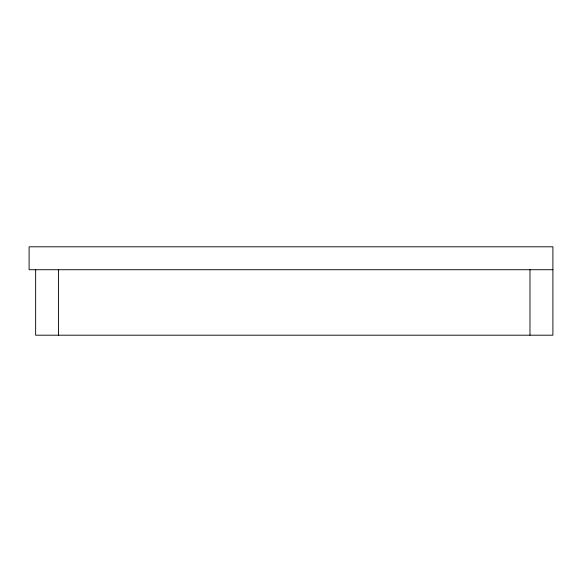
<?xml version="1.0" encoding="UTF-8"?>
<svg xmlns="http://www.w3.org/2000/svg" width="582" height="582" viewBox="0 0 582 582"><rect width="100%" height="100%" fill="white"/><g stroke="black" fill="none" stroke-linecap="round" stroke-linejoin="round"><path stroke-width="0.87" d="M552.9 269.721L29.1 269.721L29.1 246.804L552.9 246.804L552.9 335.196L35.648 335.196L35.648 269.721M529.984 269.721L529.984 335.196M58.564 269.721L58.564 335.196"/></g></svg>
